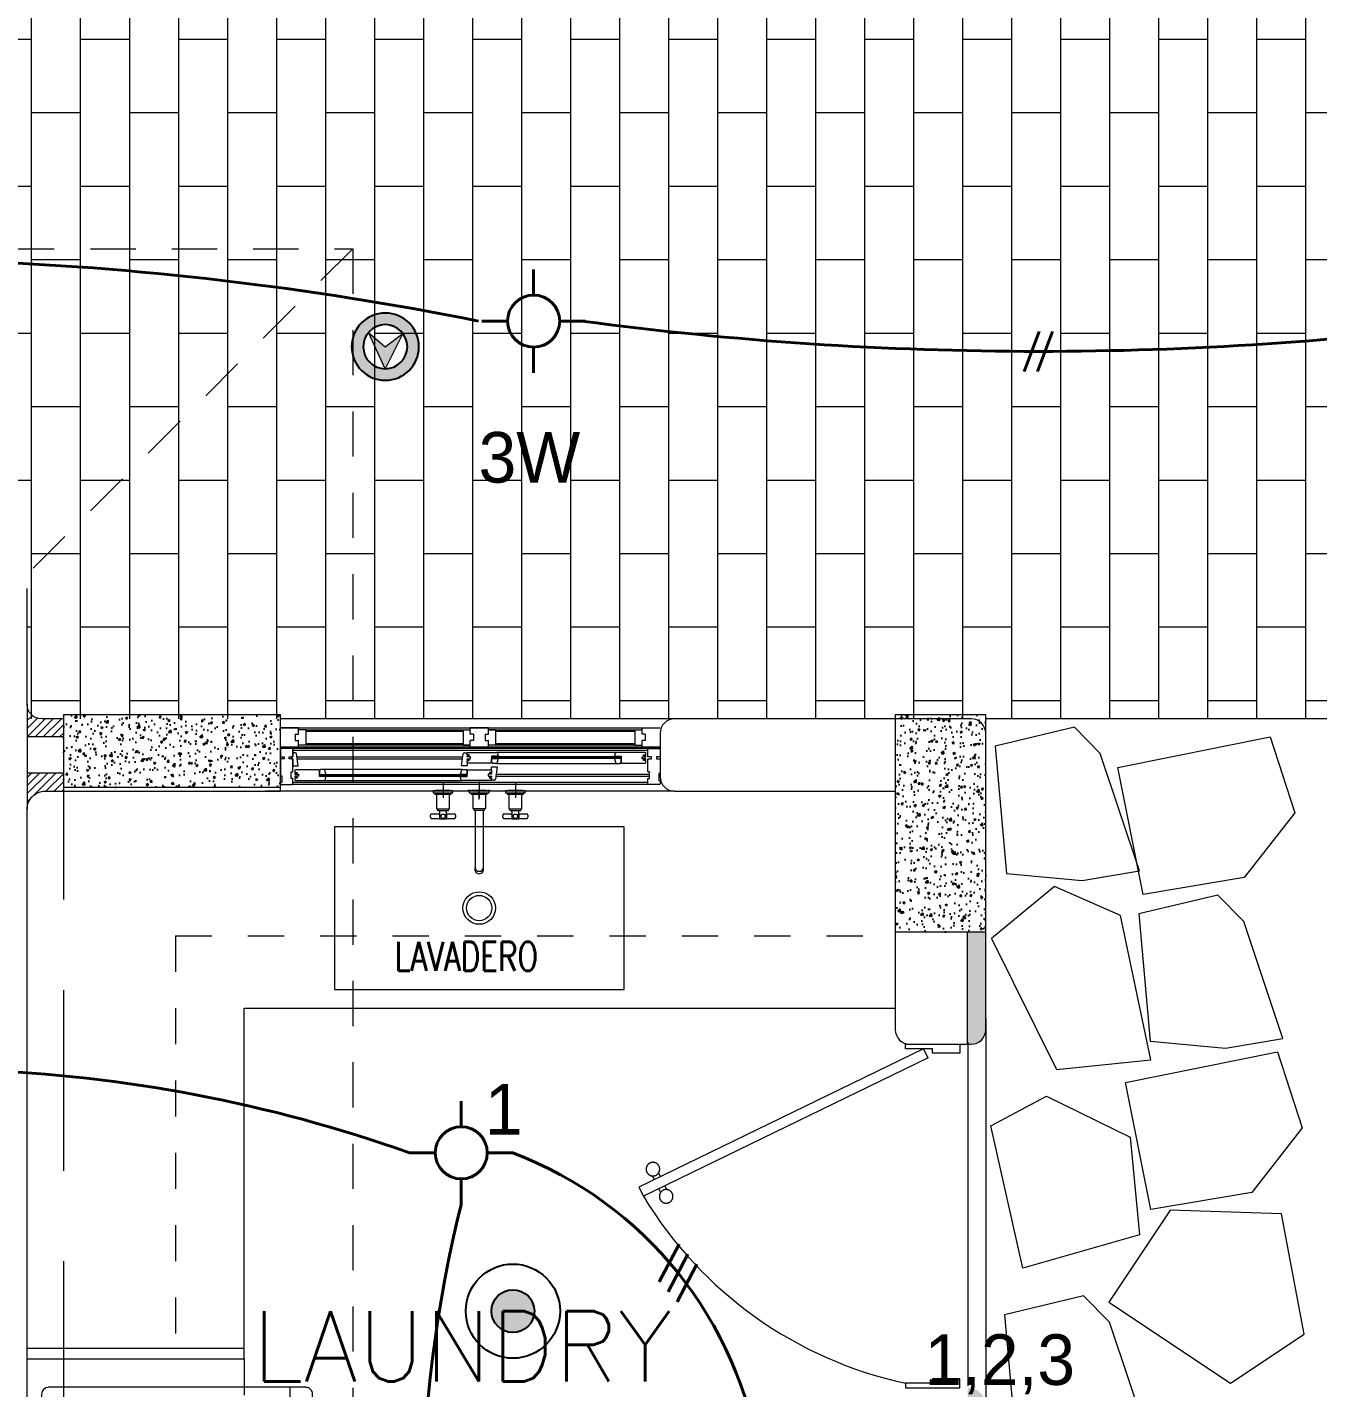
# Model space of a CAD drawing. Header units: metres. Extents: x 14 to 2416, y -346 to 476.
# Drawn here: x 35.952 to 39.52, y -86.476 to -82.714 of the extents above; entities that cross this region are included whole.
import ezdxf

# ---------------------------------------------------------------- set-up
doc = ezdxf.new("R2010")
doc.units = ezdxf.units.M
for name, pattern in [('0', [0]), ('CENTER2', [28.575, 19.05, -3.175, 3.175, -3.175]), ('DASHED', [0.75, 0.5, -0.25]), ('HIDDEN2', [0.1875, 0.125, -0.0625])]:
    doc.linetypes.add(name, pattern=pattern)
doc.layers.get('0').update_dxf_attribs({"linetype": '0', "lineweight": 20})
for name, color, linetype, lineweight in [('A-ANNO-TEXT', 20, 'Continuous', 13), ('A-DOOR', 35, 'Continuous', 5), ('A-WALL', 250, 'Continuous', 20), ('baños', 251, 'Continuous', 0), ('calle', 254, 'Continuous', 0), ('Columnas', 7, 'Continuous', 18), ('cristales', 131, 'Continuous', 0), ('E Salida Luces', 22, 'Continuous', 40), ('E Tuberia Emp Losa', 22, 'Continuous', 40), ('MAVA', 1, 'Continuous', 15), ('MOB FIJOS', 251, 'Continuous', 0), ('MOBILIARIOS', 252, 'Continuous', 0), ('piso', 253, 'Continuous', 0), ('PLF 01', 252, 'Continuous', 9), ('PROYECCION', 9, 'DASHED', 0), ('textos', 7, 'Continuous', 0)]:
    doc.layers.add(name, color=color, linetype=linetype, lineweight=lineweight)
for name, color, linetype in [('HATCH', 8, 'Continuous'), ('MAVA LUM', 1, 'Continuous'), ('MAVA Luminarias', 1, 'Continuous')]:
    doc.layers.add(name, color=color, linetype=linetype)
doc.layers.add('hatch piso', color=253, linetype='Continuous', lineweight=0, transparency=0.7)
doc.layers.add('RELLENO SECCION', color=8, linetype='Continuous', lineweight=0, transparency=0.4)
doc.layers.add('Techos 1', color=7, linetype='HIDDEN2', lineweight=9, true_color=0x42391a)
doc.styles.add('Arch-Dim', font='romans.shx', dxfattribs={"width": 0.75})
doc.styles.add('CENTURY GOTHIC', font='GOTHIC.TTF')
doc.styles.add('DIMTEXT', font='dim.shx', dxfattribs={"width": 0.75})
doc.styles.get("Standard").update_dxf_attribs({"font": 'arial.ttf', "height": 0.1875})

# ---------------------------------------------------------------- blocks, each defined once
blk = doc.blocks.new('dl ip')
at = {"layer": 'MAVA', "transparency": 33554687}
h = blk.add_hatch(color=40, dxfattribs=at)
h.dxf.hatch_style = 1
h.paths.add_polyline_path([(94.7574, -111.2088), (94.7109, -111.2482), (94.6624, -111.2113), (94.7109, -111.3092)])
at = {"layer": 'MAVA Luminarias', "linetype": 'Continuous'}
h = blk.add_hatch(color=40, dxfattribs=at)
h.paths.add_polyline_path([(94.618, -111.2482, 1), (94.8039, -111.2482, 1)])
h.paths.add_polyline_path([(94.7719, -111.2482, -1), (94.6499, -111.2482, -1)], flags=16)
at = {"layer": 'MAVA', "color": 40}
for p, q in [((94.7109, -111.2482), (94.6624, -111.2113)), ((94.6624, -111.2113), (94.7109, -111.3092)), ((94.7109, -111.3092), (94.7574, -111.2088)), ((94.7574, -111.2088), (94.7109, -111.2482))]:
    blk.add_line(p, q, dxfattribs=at)
at = {"layer": 'MAVA Luminarias', "color": 40, "linetype": 'Continuous'}
for radius in [0.093, 0.061]:
    blk.add_circle((94.7109, -111.2482), radius, dxfattribs=at)
blk = doc.blocks.new('SUPERFICIAL')
at = {"layer": 'MAVA LUM'}
h = blk.add_hatch(color=256, dxfattribs=at)
h.dxf.hatch_style = 1
edge = h.paths.add_edge_path()
edge.add_arc((0.0008, 0.0016), 0.059, 0, 360)
for radius in [0.1303, 0.0593]:
    blk.add_circle((0.0008, 0.0016, 0), radius, dxfattribs=at)
at = {"ltscale": 1e-05, "style": 'DIMTEXT', "flags": 1}
blk.add_attdef('MULTIPLICADOR', (0.0928, 0.4687), '', height=0.15, dxfattribs=at)
blk = doc.blocks.new('puerta 1.00')
at = {"layer": 'A-DOOR'}
for p, q in [((-0.15, -0.0125), (-0.9369, -0.3949)), ((-0.1376, -0.038), (-0.15, -0.0125)), ((-0.1376, -0.038), (-0.9245, -0.4204)), ((-0.8946, -0.3743), (-0.8996, -0.3641)), ((-0.8777, -0.3661), (-0.8826, -0.3559)), ((-0.9369, -0.3949), (-0.9245, -0.4204)), ((-0.8822, -0.3998), (-0.8772, -0.4101)), ((-0.8653, -0.3916), (-0.8603, -0.4018))]:
    blk.add_line(p, q, dxfattribs=at)
for points in [[(-0.05, 0), (-0.05, -0.025), (-0.125, -0.025), (-0.125, -0.0125), (-0.2, -0.0125), (-0.2, 0), (-0.05, 0)], [(-0.05, -0.95), (-0.05, -0.925), (-0.125, -0.925), (-0.125, -0.9375), (-0.2, -0.9375), (-0.2, -0.95), (-0.05, -0.95)]]:
    blk.add_lwpolyline(points, dxfattribs=at)
blk.add_arc((0.0366, 0.1602), 1.1229, 211.1336, 257.8343, dxfattribs=at)
for points in [[(-0.8982, -0.3642), (-0.9033, -0.3642), (-0.912, -0.3591), (-0.917, -0.3504), (-0.917, -0.3403), (-0.912, -0.3316), (-0.9033, -0.3265), (-0.8932, -0.3265), (-0.8844, -0.3316), (-0.8794, -0.3403), (-0.8794, -0.3504), (-0.8844, -0.3591), (-0.8932, -0.3642), (-0.8982, -0.3642)], [(-0.8617, -0.4394), (-0.8667, -0.4394), (-0.8754, -0.4344), (-0.8805, -0.4256), (-0.8805, -0.4156), (-0.8754, -0.4068), (-0.8667, -0.4018), (-0.8566, -0.4018), (-0.8479, -0.4068), (-0.8428, -0.4156), (-0.8428, -0.4257), (-0.8479, -0.4344), (-0.8566, -0.4394), (-0.8617, -0.4394)]]:
    blk.add_open_spline(points, degree=2, dxfattribs=at)
blk = doc.blocks.new('bn29-63')
at = {"linetype": 'CENTER2'}
for p, q in [((-0.1, 0.02), (-0.1, -0.02)), ((-0.025, 0), (-0.031, 0)), ((0.02, 0), (-0.02, 0)), ((0, 0.025), (0, 0.0035)), ((0, 0.02), (0, -0.02)), ((0.025, 0), (0.031, 0)), ((0.1, 0.02), (0.1, -0.02)), ((-0.08, 0), (-0.12, 0)), ((0, -0.025), (0, -0.0035)), ((0.12, 0), (0.08, 0))]:
    blk.add_line(p, q, dxfattribs=at)
at = {"linetype": 'Continuous'}
for p, q in [((-0.0275, 0), (-0.0275, -0.0055)), ((0.0275, -0.0055), (0.0275, 0)), ((-0.1275, 0), (-0.0725, 0)), ((-0.1275, 0), (-0.1275, -0.0055)), ((-0.127, -0.006), (-0.073, -0.006)), ((-0.1225, -0.0065), (-0.1225, -0.0095)), ((-0.122, -0.01), (-0.078, -0.01)), ((-0.118, -0.01), (-0.118, -0.0505)), ((-0.082, -0.0505), (-0.082, -0.01)), ((-0.0775, -0.0095), (-0.0775, -0.0065)), ((-0.0725, -0.0055), (-0.0725, 0)), ((-0.0225, -0.007), (-0.0225, -0.0095)), ((-0.018, -0.011), (-0.018, -0.0495)), ((0.018, -0.0495), (0.018, -0.011)), ((0.0225, -0.0095), (0.0225, -0.007)), ((0.0725, 0), (0.1275, 0)), ((0.0725, 0), (0.0725, -0.0055)), ((0.073, -0.006), (0.127, -0.006)), ((0.0775, -0.0065), (0.0775, -0.0095)), ((0.078, -0.01), (0.122, -0.01)), ((0.082, -0.01), (0.082, -0.0505)), ((0.118, -0.0505), (0.118, -0.01)), ((0.1225, -0.0095), (0.1225, -0.0065)), ((0.1275, -0.0055), (0.1275, 0)), ((-0.1353, -0.0707), (-0.1353, -0.0709)), ((-0.1353, -0.0709), (-0.1353, -0.0711)), ((-0.1098, -0.0649), (-0.132, -0.0649)), ((-0.1175, -0.051), (-0.0825, -0.051)), ((-0.1148, -0.051), (-0.1148, -0.0547)), ((-0.1144, -0.0552), (-0.0856, -0.0552)), ((-0.1098, -0.0554), (-0.0903, -0.0554)), ((-0.1098, -0.0554), (-0.1098, -0.0674)), ((-0.1098, -0.0743), (-0.1098, -0.0779)), ((-0.1089, -0.0552), (-0.1089, -0.0554)), ((-0.0911, -0.0554), (-0.0911, -0.0552)), ((-0.0903, -0.0675), (-0.0903, -0.0554)), ((-0.068, -0.0649), (-0.0903, -0.0649)), ((-0.0903, -0.0779), (-0.0903, -0.0744)), ((-0.0851, -0.0547), (-0.0851, -0.051)), ((-0.0647, -0.0709), (-0.0647, -0.0708)), ((-0.0647, -0.0711), (-0.0647, -0.0709)), ((-0.015, -0.051), (-0.015, -0.0535)), ((-0.0115, -0.055), (-0.0115, -0.1745)), ((0.0115, -0.1745), (0.0115, -0.055)), ((0.015, -0.0535), (0.015, -0.051)), ((0.0647, -0.0707), (0.0647, -0.0709)), ((0.0647, -0.0709), (0.0647, -0.0711)), ((0.0902, -0.0649), (0.068, -0.0649)), ((0.0825, -0.051), (0.1175, -0.051)), ((0.0851, -0.051), (0.0851, -0.0547)), ((0.0856, -0.0552), (0.1144, -0.0552)), ((0.0902, -0.0554), (0.1097, -0.0554)), ((0.0902, -0.0554), (0.0902, -0.0674)), ((0.0902, -0.0743), (0.0902, -0.0779)), ((0.0911, -0.0552), (0.0911, -0.0554)), ((0.1089, -0.0554), (0.1089, -0.0552)), ((0.1097, -0.0675), (0.1097, -0.0554)), ((0.132, -0.0649), (0.1097, -0.0649)), ((0.1097, -0.0779), (0.1097, -0.0744)), ((0.1148, -0.0547), (0.1148, -0.051)), ((0.1353, -0.0709), (0.1353, -0.0708)), ((0.1353, -0.0711), (0.1353, -0.0709)), ((-0.132, -0.0769), (-0.1098, -0.0769)), ((-0.1092, -0.0784), (-0.0908, -0.0784)), ((-0.0903, -0.0769), (-0.068, -0.0769)), ((0.068, -0.0769), (0.0902, -0.0769)), ((0.0908, -0.0784), (0.1092, -0.0784)), ((0.1097, -0.0769), (0.132, -0.0769)), ((-0.0115, -0.1745), (-0.0115, -0.2108)), ((0.0115, -0.2108), (0.0115, -0.1745)), ((-0.0116, -0.2129), (-0.0116, -0.2196)), ((-0.0115, -0.2108), (-0.0115, -0.2129)), ((0.0115, -0.2129), (0.0115, -0.2108)), ((0.0116, -0.2196), (0.0116, -0.2129))]:
    blk.add_line(p, q, dxfattribs=at)
for centre in [(-0.1, -0.0709), (0.1, -0.0709)]:
    blk.add_circle(centre, 0.006, dxfattribs=at)
for centre, radius, start, end in [((-0.127, -0.0055), 0.0005, 180, 270), ((-0.123, -0.0065), 0.0005, 0, 90), ((-0.122, -0.0095), 0.0005, 180, 270), ((-0.078, -0.0095), 0.0005, 270, 0), ((-0.077, -0.0065), 0.0005, 90, 180), ((-0.073, -0.0055), 0.0005, 270, 0), ((-0.027, -0.0055), 0.000484, 180.5909, 257.2082), ((-0.0118, 2.0449), 2.0509, 269.6737, 270.0229), ((-0.0235, -0.007), 0.000994, 359.9015, 76.9051), ((-0.019, -0.011), 0.000956, 357.6447, 77.7093), ((0.019, -0.011), 0.000999, 105.4862, 180.0003), ((0.022, -0.0095), 0.000468, 302.2695, 1.2177), ((0.0235, -0.007), 0.000969, 105.515, 182.3446), ((0.073, -0.0055), 0.0005, 180, 270), ((0.077, -0.0065), 0.0005, 0, 90), ((0.078, -0.0095), 0.0005, 180, 270), ((0.122, -0.0095), 0.0005, 270, 0), ((0.123, -0.0065), 0.0005, 90, 180), ((0.127, -0.0055), 0.0005, 270, 0), ((-0.1175, -0.0505), 0.0005, 180, 270), ((-0.1144, -0.0547), 0.0005, 180, 270), ((-0.0856, -0.0547), 0.0005, 270, 0), ((-0.0825, -0.0505), 0.0005, 270, 0), ((-0.0175, -0.0495), 0.000478, 178.2673, 257.1382), ((-0.016, -0.051), 0.000959, 357.75, 77.9919), ((-0.0125, -0.055), 0.000979, 359.4823, 72.3164), ((0.0125, -0.055), 0.000994, 107.8916, 180.1174), ((0.0145, -0.0535), 0.000492, 288.0948, 0.3106), ((0.016, -0.051), 0.000997, 103.3628, 180.0254), ((0.0175, -0.0495), 0.000475, 305.7664, 0.8101), ((0.0825, -0.0505), 0.0005, 180, 270), ((0.0856, -0.0547), 0.0005, 180, 270), ((0.1144, -0.0547), 0.0005, 270, 0), ((0.1175, -0.0505), 0.0005, 270, 0), ((-0.1092, -0.0779), 0.0005, 180, 270), ((-0.0908, -0.0779), 0.0005, 270, 0), ((0.0908, -0.0779), 0.0005, 180, 270), ((0.1092, -0.0779), 0.0005, 270, 0), ((0, -0.2181), 0.0121, 213.9793, 325.1602)]:
    blk.add_arc(centre, radius, start, end, dxfattribs=at)
for centre, major_axis, ratio, start_param, end_param in [((0, 0), (0.0275, 0), 0.000034, 2.667121, 6.283185), ((0, 0), (0.0259, 0), 0.000034, 2.815846, 6.283185), ((0, 0), (0.0275, 0), 0.000034, 0, 0.47639), ((0, 0), (0.0259, 0), 0.000034, 0, 0.327867), ((0, -0.006), (0.027, 0), 0.000034, 3.141456, 6.282925), ((0, -0.01), (0.022, 0), 0.000034, 3.142066, 6.283185), ((0, -0.05), (0.0175, 0), 0.000034, 2.696758, 6.283185), ((0, -0.054), (0.0145, 0), 0.000034, 3.141569, 6.283185), ((0, -0.05), (0.0175, 0), 0.000034, 0, 0.440577), ((0, -0.2129), (0.0116, 0), 0.906322, 3.141593, 6.283185), ((0, -0.2196), (0.0116, 0), 0.906322, 3.141593, 3.655143), ((0, -0.2129), (0.0115, 0), 0.906322, 3.141593, 6.283185), ((0, -0.2196), (0.0116, 0), 0.906322, 5.752494, 6.283185)]:
    blk.add_ellipse(centre, major_axis=major_axis, ratio=ratio, start_param=start_param, end_param=end_param, dxfattribs=at)
for points, knots in [([(-0.0225, -0.0095), (-0.0225, -0.0095), (-0.0225, -0.0096), (-0.0225, -0.0097), (-0.0224, -0.0098), (-0.0223, -0.0099), (-0.0222, -0.01), (-0.0222, -0.01), (-0.0221, -0.01)], [0, 0, 0, 0, 0.042757, 0.325645, 0.547786, 0.733379, 0.889807, 1, 1, 1, 1]), ([(0.0271, -0.006), (0.0272, -0.006), (0.0272, -0.0059), (0.0274, -0.0058), (0.0275, -0.0057), (0.0275, -0.0056), (0.0275, -0.0055), (0.0275, -0.0055)], [0, 0, 0, 0, 0.168578, 0.402971, 0.679997, 0.948361, 1, 1, 1, 1]), ([(-0.1321, -0.0649), (-0.1321, -0.0649), (-0.1324, -0.0649), (-0.1329, -0.0651), (-0.1335, -0.0655), (-0.134, -0.066), (-0.1344, -0.0668), (-0.1348, -0.0677), (-0.1351, -0.0687), (-0.1353, -0.0697), (-0.1353, -0.0704), (-0.1353, -0.0707)], [0, 0, 0, 0, 0.045604, 0.158159, 0.271631, 0.39062, 0.514613, 0.640295, 0.76551, 0.890129, 1, 1, 1, 1]), ([(-0.1353, -0.0711), (-0.1353, -0.0712), (-0.1353, -0.0717), (-0.1352, -0.0726), (-0.135, -0.0736), (-0.1346, -0.0746), (-0.1342, -0.0754), (-0.1337, -0.0761), (-0.1332, -0.0766), (-0.1326, -0.0769), (-0.1322, -0.0769), (-0.1321, -0.0769)], [0, 0, 0, 0, 0.048847, 0.173034, 0.297636, 0.422848, 0.549037, 0.676469, 0.804317, 0.914337, 1, 1, 1, 1]), ([(-0.1098, -0.0674), (-0.1098, -0.0678), (-0.1097, -0.0681), (-0.1097, -0.0693), (-0.1097, -0.0701), (-0.1097, -0.0722), (-0.1098, -0.0734), (-0.1098, -0.0743)], [0.4022822, 0.4022822, 0.4022822, 0.4022822, 0.4375, 0.4375, 0.5, 0.5, 0.5975436, 0.5975436, 0.5975436, 0.5975436]), ([(-0.0903, -0.0675), (-0.0903, -0.0678), (-0.0903, -0.0682), (-0.0903, -0.0693), (-0.0903, -0.0701), (-0.0903, -0.0709)], [0.90411341, 0.90411341, 0.90411341, 0.90411341, 0.9375, 0.9375, 1, 1, 1, 1]), ([(-0.0647, -0.0708), (-0.0647, -0.0706), (-0.0647, -0.0701), (-0.0648, -0.0692), (-0.065, -0.0682), (-0.0654, -0.0672), (-0.0658, -0.0664), (-0.0663, -0.0657), (-0.0668, -0.0652), (-0.0674, -0.0649), (-0.0678, -0.0649), (-0.0679, -0.0649)], [0, 0, 0, 0, 0.048847, 0.173034, 0.297636, 0.422848, 0.549037, 0.676469, 0.804317, 0.914337, 1, 1, 1, 1]), ([(-0.0679, -0.0769), (-0.0679, -0.0769), (-0.0676, -0.0769), (-0.0671, -0.0767), (-0.0665, -0.0763), (-0.066, -0.0758), (-0.0656, -0.075), (-0.0652, -0.0742), (-0.0649, -0.0731), (-0.0647, -0.0721), (-0.0647, -0.0714), (-0.0647, -0.0711)], [0, 0, 0, 0, 0.045604, 0.158159, 0.271631, 0.39062, 0.514613, 0.640295, 0.76551, 0.890129, 1, 1, 1, 1]), ([(-0.015, -0.0535), (-0.015, -0.0535), (-0.015, -0.0536), (-0.015, -0.0537), (-0.0149, -0.0538), (-0.0148, -0.0539), (-0.0147, -0.054), (-0.0146, -0.054), (-0.0146, -0.054), (-0.0146, -0.054)], [0, 0, 0, 0, 0.071045, 0.33477, 0.544053, 0.719742, 0.867475, 0.987287, 1, 1, 1, 1]), ([(0.0679, -0.0649), (0.0679, -0.0649), (0.0676, -0.0649), (0.0671, -0.0651), (0.0665, -0.0655), (0.066, -0.066), (0.0656, -0.0668), (0.0652, -0.0677), (0.0649, -0.0687), (0.0647, -0.0697), (0.0647, -0.0704), (0.0647, -0.0707)], [0, 0, 0, 0, 0.045604, 0.158159, 0.271631, 0.39062, 0.514613, 0.640295, 0.76551, 0.890129, 1, 1, 1, 1]), ([(0.0647, -0.0711), (0.0647, -0.0712), (0.0647, -0.0717), (0.0648, -0.0726), (0.065, -0.0736), (0.0654, -0.0746), (0.0658, -0.0754), (0.0663, -0.0761), (0.0668, -0.0766), (0.0674, -0.0769), (0.0678, -0.0769), (0.0679, -0.0769)], [0, 0, 0, 0, 0.048847, 0.173034, 0.297636, 0.422848, 0.549037, 0.676469, 0.804317, 0.914337, 1, 1, 1, 1]), ([(0.0902, -0.0674), (0.0902, -0.0678), (0.0903, -0.0681), (0.0903, -0.0693), (0.0903, -0.0701), (0.0903, -0.0722), (0.0902, -0.0734), (0.0902, -0.0743)], [0.4022822, 0.4022822, 0.4022822, 0.4022822, 0.4375, 0.4375, 0.5, 0.5, 0.5975436, 0.5975436, 0.5975436, 0.5975436]), ([(0.1097, -0.0675), (0.1097, -0.0678), (0.1097, -0.0682), (0.1097, -0.0693), (0.1097, -0.0701), (0.1097, -0.0709)], [0.90411341, 0.90411341, 0.90411341, 0.90411341, 0.9375, 0.9375, 1, 1, 1, 1]), ([(0.1353, -0.0708), (0.1353, -0.0706), (0.1353, -0.0701), (0.1352, -0.0692), (0.135, -0.0682), (0.1346, -0.0672), (0.1342, -0.0664), (0.1337, -0.0657), (0.1332, -0.0652), (0.1326, -0.0649), (0.1322, -0.0649), (0.1321, -0.0649)], [0, 0, 0, 0, 0.048847, 0.173034, 0.297636, 0.422848, 0.549037, 0.676469, 0.804317, 0.914337, 1, 1, 1, 1]), ([(0.1321, -0.0769), (0.1321, -0.0769), (0.1324, -0.0769), (0.1329, -0.0767), (0.1335, -0.0763), (0.134, -0.0758), (0.1344, -0.075), (0.1348, -0.0742), (0.1351, -0.0731), (0.1353, -0.0721), (0.1353, -0.0714), (0.1353, -0.0711)], [0, 0, 0, 0, 0.045604, 0.158159, 0.271631, 0.39062, 0.514613, 0.640295, 0.76551, 0.890129, 1, 1, 1, 1])]:
    blk.add_open_spline(points, degree=3, knots=knots, dxfattribs=at)
for points in [[(-0.0903, -0.0709), (-0.0903, -0.0722), (-0.0903, -0.0734), (-0.0903, -0.0744)], [(0.1097, -0.0709), (0.1097, -0.0722), (0.1097, -0.0734), (0.1097, -0.0744)]]:
    blk.add_open_spline(points, degree=3, dxfattribs=at)
blk = doc.blocks.new('Fenton Bead')
at = {"color": 7}
blk.add_lwpolyline([(2.1, 12.5, -0.341999), (0.2, 11), (0, 10.7), (0, 1), (1, 0), (18, 0), (18, 0.5), (14.7, 12.9, 0.339454), (13.2, 14), (4.1, 14, 0.341999)], format="xyb", close=True, dxfattribs=at)
blk = doc.blocks.new('PL BASE 1N NASAS 09')
at = {"layer": 'HATCH'}
h = blk.add_hatch(dxfattribs=at)
h.set_pattern_fill('AR-CONC', color=256, scale=0.00032)
h.paths.add_polyline_path([(-114.3311, -49.2388), (-114.3311, -49.4388), (-113.7311, -49.4388), (-113.7311, -49.2388)])
h = blk.add_hatch(dxfattribs=at)
h.set_pattern_fill('AR-CONC', color=256, scale=0.00032)
h.paths.add_polyline_path([(-112.0311, -49.8388), (-111.7811, -49.8388), (-111.7811, -49.2388), (-112.0311, -49.2388)])
at = {"layer": 'PLF 01'}
h = blk.add_hatch(dxfattribs=at)
h.set_pattern_fill('LINE', color=256, scale=0.005, angle=45)
h.paths.add_polyline_path([(-114.3311, -49.4497), (-114.3311, -49.3997), (-114.4311, -49.3997), (-114.4311, -49.4997, -0.414214), (-114.3811, -49.4497)])
h.paths.add_polyline_path([(-114.3911, -49.2497, -0.414214), (-114.4311, -49.2097), (-114.4311, -49.2997), (-114.3311, -49.2997), (-114.3311, -49.2497)])
at = {"layer": 'RELLENO SECCION', "true_color": 0xc7c8ca}
h = blk.add_hatch(color=9, dxfattribs=at)
h.dxf.hatch_style = 1
h.paths.add_polyline_path([(-111.8311, -50.1497), (-111.8211, -50.1497, 0.414214), (-111.7811, -50.1097), (-111.7811, -50.0797), (-111.7811, -49.8388), (-111.8311, -49.8388)])
h.paths.add_polyline_path([(-111.8311, -53.0388), (-111.7811, -53.0388), (-111.7811, -51.1497, 0.414214), (-111.8311, -51.0997)])
at = {"layer": 'A-DOOR', "color": 7}
for p, q in [((-112.6411, -49.2497), (-113.7311, -49.2497)), ((-113.6986, -49.3315), (-113.7311, -49.3315)), ((-113.7311, -49.3315), (-113.7311, -49.3545)), ((-112.6811, -49.3315), (-113.7311, -49.3315)), ((-113.7311, -49.3545), (-113.7211, -49.3545)), ((-113.7211, -49.3605), (-113.7311, -49.3605)), ((-113.7311, -49.3605), (-113.7311, -49.407)), ((-113.7211, -49.3545), (-113.7211, -49.3605)), ((-113.7071, -49.3605), (-113.7071, -49.3545)), ((-113.7071, -49.3545), (-113.6971, -49.3545)), ((-113.6971, -49.3605), (-113.7071, -49.3605)), ((-113.6971, -49.3545), (-113.7006, -49.3545)), ((-113.7006, -49.3545), (-113.7006, -49.3605)), ((-113.7006, -49.3605), (-113.6971, -49.3605)), ((-113.6971, -49.333), (-113.6986, -49.3315)), ((-113.6971, -49.3545), (-113.6971, -49.333)), ((-113.6971, -49.333), (-113.6971, -49.3545)), ((-113.6894, -49.344), (-113.6971, -49.344)), ((-113.6971, -49.396), (-113.6971, -49.3605)), ((-113.6971, -49.3605), (-113.6971, -49.38)), ((-113.6821, -49.38), (-113.6864, -49.3468)), ((-113.2301, -49.38), (-113.2258, -49.3468)), ((-113.2228, -49.344), (-113.2151, -49.344)), ((-113.2151, -49.344), (-113.2136, -49.3425)), ((-113.2151, -49.3495), (-113.2151, -49.344)), ((-113.2091, -49.3495), (-113.2151, -49.3495)), ((-113.2151, -49.3545), (-113.2151, -49.3522)), ((-113.2151, -49.3522), (-113.2091, -49.3522)), ((-113.2051, -49.3545), (-113.2151, -49.3545)), ((-113.2151, -49.3625), (-113.2151, -49.3605)), ((-113.2151, -49.3605), (-113.2051, -49.3605)), ((-113.2091, -49.3625), (-113.2151, -49.3625)), ((-113.2136, -49.3425), (-113.1329, -49.3425)), ((-113.2091, -49.3522), (-113.2091, -49.3495)), ((-113.2091, -49.3652), (-113.2091, -49.3625)), ((-113.2051, -49.3605), (-113.2051, -49.3545)), ((-113.1296, -49.3535), (-113.1471, -49.3535)), ((-113.1471, -49.3535), (-113.1471, -49.371)), ((-113.1471, -49.3565), (-113.1421, -49.3565)), ((-113.1471, -49.3565), (-113.1421, -49.3565)), ((-113.1421, -49.3545), (-113.1361, -49.3585)), ((-113.1421, -49.3585), (-113.1361, -49.3545)), ((-113.1329, -49.3425), (-113.1311, -49.344)), ((-112.8032, -49.3425), (-113.1329, -49.3425)), ((-113.1311, -49.344), (-113.1291, -49.352)), ((-113.1291, -49.353), (-113.1296, -49.3535)), ((-113.1291, -49.352), (-113.1291, -49.353)), ((-112.8051, -49.344), (-112.8071, -49.352)), ((-112.8071, -49.352), (-112.8071, -49.353)), ((-112.8071, -49.353), (-112.8066, -49.3535)), ((-112.8066, -49.3535), (-112.7891, -49.3535)), ((-112.8032, -49.3425), (-112.8051, -49.344)), ((-112.7226, -49.3425), (-112.8032, -49.3425)), ((-112.7941, -49.3545), (-112.8001, -49.3585)), ((-112.7941, -49.3585), (-112.8001, -49.3545)), ((-112.7891, -49.3565), (-112.7941, -49.3565)), ((-112.7891, -49.3565), (-112.7941, -49.3565)), ((-112.7891, -49.3535), (-112.7891, -49.371)), ((-112.7311, -49.3605), (-112.7311, -49.3545)), ((-112.7311, -49.3545), (-112.7211, -49.3545)), ((-112.7211, -49.3605), (-112.7311, -49.3605)), ((-112.7271, -49.3522), (-112.7271, -49.3495)), ((-112.7271, -49.3495), (-112.7211, -49.3495)), ((-112.7211, -49.3522), (-112.7271, -49.3522)), ((-112.7271, -49.3652), (-112.7271, -49.3625)), ((-112.7271, -49.3625), (-112.7211, -49.3625)), ((-112.7211, -49.344), (-112.7226, -49.3425)), ((-112.7211, -49.3495), (-112.7211, -49.344)), ((-112.7211, -49.3545), (-112.7211, -49.3522)), ((-112.7211, -49.3625), (-112.7211, -49.3605)), ((-112.7151, -49.333), (-112.7136, -49.3315)), ((-112.7151, -49.3545), (-112.7151, -49.333)), ((-112.7051, -49.3545), (-112.7151, -49.3545)), ((-112.7151, -49.396), (-112.7151, -49.3605)), ((-112.7151, -49.3605), (-112.7051, -49.3605)), ((-112.7136, -49.3315), (-112.6811, -49.3315)), ((-112.7051, -49.3605), (-112.7051, -49.3545)), ((-112.6811, -49.3545), (-112.6911, -49.3545)), ((-112.6911, -49.3545), (-112.6911, -49.3605)), ((-112.6911, -49.3605), (-112.6811, -49.3605)), ((-112.6811, -49.3315), (-112.6811, -49.3545)), ((-112.6811, -49.3605), (-112.6811, -49.401)), ((-113.7011, -49.415), (-113.7011, -49.396)), ((-113.7011, -49.396), (-113.6971, -49.396)), ((-113.6971, -49.38), (-113.6821, -49.38)), ((-113.6896, -49.3905), (-113.6911, -49.392)), ((-113.6911, -49.392), (-113.6911, -49.3978)), ((-113.6911, -49.3978), (-113.6851, -49.3978)), ((-113.6851, -49.4005), (-113.6911, -49.4005)), ((-113.6911, -49.4005), (-113.6911, -49.4025)), ((-113.6246, -49.3905), (-113.6896, -49.3905)), ((-113.6851, -49.3978), (-113.6851, -49.4005)), ((-113.6231, -49.392), (-113.6246, -49.3905)), ((-113.6231, -49.4095), (-113.6231, -49.392)), ((-113.2283, -49.3895), (-113.6098, -49.3895)), ((-113.2151, -49.38), (-113.2301, -49.38)), ((-113.2151, -49.371), (-113.2151, -49.3652)), ((-113.2151, -49.3652), (-113.2091, -49.3652)), ((-113.2136, -49.3725), (-113.2151, -49.371)), ((-113.2151, -49.371), (-113.2151, -49.38)), ((-113.2151, -49.392), (-113.2136, -49.3905)), ((-113.2151, -49.4095), (-113.2151, -49.392)), ((-113.1486, -49.3725), (-113.2136, -49.3725)), ((-113.2136, -49.3905), (-113.1486, -49.3905)), ((-113.1471, -49.3978), (-113.1531, -49.3978)), ((-113.1531, -49.3978), (-113.1531, -49.4005)), ((-113.1531, -49.4005), (-113.1471, -49.4005)), ((-113.1471, -49.371), (-113.1486, -49.3725)), ((-113.1486, -49.3905), (-113.1471, -49.392)), ((-113.1471, -49.392), (-113.1471, -49.383)), ((-113.1471, -49.383), (-113.1321, -49.383)), ((-113.1471, -49.392), (-113.1471, -49.3978)), ((-113.1471, -49.4005), (-113.1471, -49.4025)), ((-113.1321, -49.383), (-113.1364, -49.4162)), ((-113.1338, -49.3735), (-112.8023, -49.3735)), ((-112.7891, -49.371), (-112.7876, -49.3725)), ((-112.7876, -49.3725), (-112.7226, -49.3725)), ((-112.7211, -49.3652), (-112.7271, -49.3652)), ((-112.7226, -49.3725), (-112.7211, -49.371)), ((-112.7211, -49.371), (-112.7211, -49.3652)), ((-112.7111, -49.396), (-112.7151, -49.396)), ((-112.7111, -49.415), (-112.7111, -49.396)), ((-112.6811, -49.401), (-112.6851, -49.401)), ((-112.6851, -49.401), (-112.6851, -49.42)), ((-113.7311, -49.407), (-113.7271, -49.407)), ((-113.7271, -49.426), (-113.7311, -49.426)), ((-113.7311, -49.426), (-113.7311, -49.43)), ((-113.7311, -49.43), (-113.7296, -49.4315)), ((-113.7296, -49.4315), (-113.6986, -49.4315)), ((-113.7271, -49.407), (-113.7271, -49.426)), ((-113.6971, -49.415), (-113.7011, -49.415)), ((-113.6986, -49.4315), (-113.6971, -49.43)), ((-112.7136, -49.4315), (-113.6986, -49.4315)), ((-113.6971, -49.43), (-113.6971, -49.415)), ((-113.6911, -49.4025), (-113.6811, -49.4025)), ((-113.6811, -49.4085), (-113.6911, -49.4085)), ((-113.6911, -49.4085), (-113.6911, -49.4108)), ((-113.6911, -49.4108), (-113.6851, -49.4108)), ((-113.6851, -49.4135), (-113.6911, -49.4135)), ((-113.6911, -49.4135), (-113.6911, -49.419)), ((-113.6911, -49.419), (-113.6896, -49.4205)), ((-113.6896, -49.4205), (-113.6089, -49.4205)), ((-113.6851, -49.4108), (-113.6851, -49.4135)), ((-113.6811, -49.4025), (-113.6811, -49.4085)), ((-113.6231, -49.4065), (-113.6181, -49.4065)), ((-113.6231, -49.4065), (-113.6181, -49.4065)), ((-113.6056, -49.4095), (-113.6231, -49.4095)), ((-113.6181, -49.4085), (-113.6121, -49.4045)), ((-113.6181, -49.4045), (-113.6121, -49.4085)), ((-113.6089, -49.4205), (-113.6071, -49.4191)), ((-113.6089, -49.4205), (-113.2292, -49.4205)), ((-113.6071, -49.4191), (-113.6051, -49.411)), ((-113.6051, -49.41), (-113.6056, -49.4095)), ((-113.6051, -49.411), (-113.6051, -49.41)), ((-113.2331, -49.41), (-113.2326, -49.4095)), ((-113.2331, -49.411), (-113.2331, -49.41)), ((-113.2311, -49.4191), (-113.2331, -49.411)), ((-113.2326, -49.4095), (-113.2151, -49.4095)), ((-113.2292, -49.4205), (-113.2311, -49.4191)), ((-113.1486, -49.4205), (-113.2292, -49.4205)), ((-113.2201, -49.4085), (-113.2261, -49.4045)), ((-113.2201, -49.4045), (-113.2261, -49.4085)), ((-113.2151, -49.4065), (-113.2201, -49.4065)), ((-113.2151, -49.4065), (-113.2201, -49.4065)), ((-113.1471, -49.4025), (-113.1571, -49.4025)), ((-113.1571, -49.4025), (-113.1571, -49.4085)), ((-113.1571, -49.4085), (-113.1471, -49.4085)), ((-113.1471, -49.4108), (-113.1531, -49.4108)), ((-113.1531, -49.4108), (-113.1531, -49.4135)), ((-113.1531, -49.4135), (-113.1471, -49.4135)), ((-113.1471, -49.419), (-113.1486, -49.4205)), ((-113.1471, -49.4085), (-113.1471, -49.4108)), ((-113.1471, -49.4135), (-113.1471, -49.419)), ((-113.1394, -49.419), (-113.1471, -49.419)), ((-112.7151, -49.43), (-112.7151, -49.415)), ((-112.7151, -49.415), (-112.7111, -49.415)), ((-112.7136, -49.4315), (-112.7151, -49.43)), ((-112.6826, -49.4315), (-112.7136, -49.4315)), ((-112.6851, -49.42), (-112.6811, -49.42)), ((-112.6811, -49.43), (-112.6826, -49.4315)), ((-112.6811, -49.42), (-112.6811, -49.43)), ((-112.6411, -49.4497), (-113.7711, -49.4497))]:
    blk.add_line(p, q, dxfattribs=at)
at = {"layer": 'A-DOOR', "extrusion": (0, 0, -1)}
for p, q in [((-113.7311, -49.2748), (-112.6811, -49.2748)), ((-113.6898, -49.2926), (-113.6811, -49.2926)), ((-113.6898, -49.2926), (-113.6898, -49.31)), ((-113.6898, -49.31), (-113.6811, -49.31)), ((-113.1974, -49.2926), (-113.2061, -49.2926)), ((-113.1974, -49.31), (-113.2061, -49.31)), ((-113.1974, -49.2926), (-113.1974, -49.31)), ((-113.1648, -49.2926), (-113.1561, -49.2926)), ((-113.1648, -49.2926), (-113.1648, -49.31)), ((-113.1648, -49.31), (-113.1561, -49.31)), ((-112.7224, -49.2926), (-112.7311, -49.2926)), ((-112.7224, -49.31), (-112.7311, -49.31)), ((-112.7224, -49.2926), (-112.7224, -49.31)), ((-112.6811, -49.3278), (-113.7311, -49.3278))]:
    blk.add_line(p, q, dxfattribs=at)
at = {"layer": 'A-DOOR'}
for p, q in [((-113.6611, -49.2798), (-113.6811, -49.2798)), ((-113.6611, -49.2798), (-113.6611, -49.3228)), ((-113.6611, -49.2837), (-113.2261, -49.2837)), ((-113.6611, -49.2837), (-113.6611, -49.3189)), ((-113.2261, -49.2798), (-113.2261, -49.3228)), ((-113.2261, -49.2798), (-113.2061, -49.2798)), ((-113.2261, -49.2837), (-113.2261, -49.3189)), ((-113.1361, -49.2798), (-113.1561, -49.2798)), ((-113.1361, -49.2798), (-113.1361, -49.3228)), ((-113.1361, -49.2837), (-112.7511, -49.2837)), ((-113.1361, -49.2837), (-113.1361, -49.3189)), ((-112.7511, -49.2798), (-112.7511, -49.3228)), ((-112.7511, -49.2798), (-112.7311, -49.2798)), ((-112.7511, -49.2837), (-112.7511, -49.3189)), ((-113.6611, -49.3228), (-113.6811, -49.3228)), ((-113.2261, -49.3189), (-113.6611, -49.3189)), ((-113.2261, -49.3228), (-113.2061, -49.3228)), ((-113.1361, -49.3228), (-113.1561, -49.3228)), ((-112.7511, -49.3189), (-113.1361, -49.3189)), ((-112.7511, -49.3228), (-112.7311, -49.3228))]:
    blk.add_line(p, q, dxfattribs=at)
at = {"layer": 'A-DOOR', "color": 9, "true_color": 0xc7c8ca}
for p, q in [((-113.6611, -49.2798), (-113.2061, -49.2798)), ((-113.1561, -49.2798), (-112.7511, -49.2798)), ((-113.2061, -49.3228), (-113.6611, -49.3228)), ((-112.7511, -49.3228), (-113.1561, -49.3228))]:
    blk.add_line(p, q, dxfattribs=at)
at = {"layer": 'A-DOOR', "color": 8}
for p, q in [((-112.7151, -49.3375), (-113.6971, -49.3375)), ((-113.6854, -49.3545), (-113.2268, -49.3545)), ((-113.6846, -49.3605), (-113.2276, -49.3605)), ((-112.7151, -49.4255), (-113.6971, -49.4255)), ((-113.1354, -49.4085), (-112.7111, -49.4085)), ((-113.1346, -49.4025), (-112.7111, -49.4025))]:
    blk.add_line(p, q, dxfattribs=at)
at = {"layer": 'A-DOOR', "extrusion": (0, 0, -1)}
for points in [[(113.6811, -49.2926), (113.6811, -49.2748), (113.7311, -49.2748)], [(113.1561, -49.2926), (113.1561, -49.2748), (113.2061, -49.2748)], [(113.2061, -49.2926), (113.2061, -49.2748), (113.1561, -49.2748)], [(112.7311, -49.2926), (112.7311, -49.2748), (112.6811, -49.2748)], [(113.7311, -49.3278), (113.6811, -49.3278), (113.6811, -49.31)], [(113.2061, -49.3278), (113.1561, -49.3278), (113.1561, -49.31)], [(113.1561, -49.3278), (113.2061, -49.3278), (113.2061, -49.31)], [(112.6811, -49.3278), (112.7311, -49.3278), (112.7311, -49.31)]]:
    blk.add_lwpolyline(points, dxfattribs=at)
at = {"layer": 'A-DOOR', "color": 7}
for points in [[(-113.1471, -49.3565), (-113.1421, -49.3565), (-113.1421, -49.3565), (-113.1471, -49.3565)], [(-112.7941, -49.3585), (-113.1421, -49.3585), (-113.1421, -49.3545), (-112.7941, -49.3545)], [(-112.7941, -49.3545), (-113.1421, -49.3545), (-113.1421, -49.3585), (-112.7941, -49.3585)], [(-113.1421, -49.3545), (-113.1361, -49.3545), (-113.1361, -49.3585), (-113.1421, -49.3585)], [(-113.1296, -49.3535), (-113.1416, -49.3535), (-113.1416, -49.3545), (-113.1296, -49.3545)], [(-113.1296, -49.3585), (-113.1416, -49.3585), (-113.1416, -49.3595), (-113.1296, -49.3595)], [(-113.1361, -49.3545), (-113.1311, -49.3545), (-113.1311, -49.3585), (-113.1361, -49.3585)], [(-112.8066, -49.3535), (-112.7946, -49.3535), (-112.7946, -49.3545), (-112.8066, -49.3545)], [(-112.8066, -49.3585), (-112.7946, -49.3585), (-112.7946, -49.3595), (-112.8066, -49.3595)], [(-112.8001, -49.3545), (-112.8051, -49.3545), (-112.8051, -49.3585), (-112.8001, -49.3585)], [(-112.7941, -49.3545), (-112.8001, -49.3545), (-112.8001, -49.3585), (-112.7941, -49.3585)], [(-112.7891, -49.3565), (-112.7941, -49.3565), (-112.7941, -49.3565), (-112.7891, -49.3565)], [(-113.6231, -49.4065), (-113.6181, -49.4065), (-113.6181, -49.4065), (-113.6231, -49.4065)], [(-113.6181, -49.4085), (-113.6121, -49.4085), (-113.6121, -49.4045), (-113.6181, -49.4045)], [(-113.6181, -49.4045), (-113.2201, -49.4045), (-113.2201, -49.4085), (-113.6181, -49.4085)], [(-113.6181, -49.4085), (-113.2201, -49.4085), (-113.2201, -49.4045), (-113.6181, -49.4045)], [(-113.6056, -49.4045), (-113.6176, -49.4045), (-113.6176, -49.4035), (-113.6056, -49.4035)], [(-113.6056, -49.4095), (-113.6176, -49.4095), (-113.6176, -49.4085), (-113.6056, -49.4085)], [(-113.6121, -49.4085), (-113.6071, -49.4085), (-113.6071, -49.4045), (-113.6121, -49.4045)], [(-113.2326, -49.4045), (-113.2206, -49.4045), (-113.2206, -49.4035), (-113.2326, -49.4035)], [(-113.2326, -49.4095), (-113.2206, -49.4095), (-113.2206, -49.4085), (-113.2326, -49.4085)], [(-113.2261, -49.4085), (-113.2311, -49.4085), (-113.2311, -49.4045), (-113.2261, -49.4045)], [(-113.2201, -49.4085), (-113.2261, -49.4085), (-113.2261, -49.4045), (-113.2201, -49.4045)], [(-113.2151, -49.4065), (-113.2201, -49.4065), (-113.2201, -49.4065), (-113.2151, -49.4065)]]:
    blk.add_lwpolyline(points, close=True, dxfattribs=at)
for centre, start, end in [((-113.6894, -49.347), 4.2891, 90.0015), ((-113.2228, -49.347), 89.9985, 175.7109), ((-113.1394, -49.416), 269.9985, 355.7109)]:
    blk.add_arc(centre, 0.003, start, end, dxfattribs=at)
at = {"layer": 'A-WALL'}
for p, q in [((-114.4311, -49.2097), (-114.4311, -49.4997)), ((-114.3311, -49.4388), (-114.3311, -49.4497)), ((-111.8311, -50.1497), (-111.8311, -49.8388))]:
    blk.add_line(p, q, dxfattribs=at)
for points in [[(-114.4311, -49.2097), (-114.4311, -48.8897)], [(-114.3311, -49.2997), (-114.4311, -49.2997)], [(-114.3311, -49.3997), (-114.4311, -49.3997)], [(-114.3311, -49.4497), (-113.731, -49.4497), (-113.7311, -49.4388)], [(-114.4311, -53.7197), (-114.4311, -49.4997)]]:
    blk.add_lwpolyline(points, dxfattribs=at)
for points in [[(-114.3311, -49.2497), (-114.3911, -49.2497, -0.414214), (-114.4311, -49.2097)], [(-111.7811, -50.1097), (-111.7811, -49.2897, 0.414214), (-111.8211, -49.2497), (-112.6411, -49.2497, 0.414214), (-112.6811, -49.2897), (-112.6811, -49.4097, 0.414214), (-112.6411, -49.4497), (-112.0311, -49.4497)], [(-114.4311, -49.4997, -0.414214), (-114.3811, -49.4497), (-114.3311, -49.4497)], [(-112.0311, -49.8388), (-112.0311, -50.1097, 0.414214), (-111.9911, -50.1497), (-111.8211, -50.1497, 0.414214), (-111.7811, -50.1097)]]:
    blk.add_lwpolyline(points, format="xyb", dxfattribs=at)
at = {"layer": 'baños'}
for major_axis in [(-0.0318, -0.0318), (-0.0247, -0.0247)]:
    blk.add_ellipse((-113.1815, -49.7731), major_axis=major_axis, ratio=1, start_param=2.356194489560823, end_param=8.639379796740409, dxfattribs=at)
at = {"layer": 'Columnas'}
for points in [[(-114.3311, -49.2388), (-114.3311, -49.4388), (-113.7311, -49.4388), (-113.7311, -49.2388)], [(-112.0311, -49.8388), (-111.7811, -49.8388), (-111.7811, -49.2388), (-112.0311, -49.2388)]]:
    blk.add_lwpolyline(points, close=True, dxfattribs=at)
at = {"layer": 'cristales', "const_width": 0.004}
for points in [[(-112.8051, -49.3565), (-113.1311, -49.3565)], [(-113.6071, -49.4065), (-113.2311, -49.4065)]]:
    blk.add_lwpolyline(points, dxfattribs=at)
at = {"layer": 'MOB FIJOS'}
for p, q in [((-114.4311, -50.9897), (-113.8312, -50.9897)), ((-114.4311, -51.0197), (-113.8312, -51.0197))]:
    blk.add_line(p, q, dxfattribs=at)
at = {"layer": 'MOB FIJOS', "ltscale": 0.01}
blk.add_lwpolyline([(-112.7811, -49.5481), (-113.5811, -49.5481), (-113.5811, -49.9981), (-112.7811, -49.9981)], close=True, dxfattribs=at)
at = {"layer": 'MOBILIARIOS'}
blk.add_lwpolyline([(-113.8312, -51.0197), (-113.8312, -50.0497), (-112.0311, -50.0497)], dxfattribs=at)
at = {"layer": 'piso', "color": 252, "linetype": 'DASHED', "true_color": 0x939598}
blk.add_line((-114.3311, -49.2497), (-114.3311, -55.2497), dxfattribs=at)
at = {"layer": 'piso'}
for p, q in [((-106.3611, -49.2497), (-111.7811, -49.2497)), ((-111.7811, -50.0797), (-111.7811, -51.1497))]:
    blk.add_line(p, q, dxfattribs=at)
at = {"layer": 'PROYECCION', "color": 252, "linetype": 'DASHED', "ltscale": 0.1}
for p, q in [((-114.0211, -49.8497), (-114.0211, -50.9897)), ((-114.0211, -49.8497), (-112.0311, -49.8497)), ((-113.8312, -51.0197), (-113.8307, -52.6497))]:
    blk.add_line(p, q, dxfattribs=at)
at = {"layer": 'Techos 1'}
for p, q in [((-113.5311, -47.9497), (-117.6311, -52.0497)), ((-114.9311, -47.9497), (-113.5311, -47.9497)), ((-113.5311, -47.9497), (-113.5311, -56.1497))]:
    blk.add_line(p, q, dxfattribs=at)
at = {"layer": 'A-DOOR', "color": 7, "yscale": 0.001000000023175567, "zscale": 0.001000000023175567, "rotation": 180}
for p, xscale in [((-113.1471, -49.3595), -0.001000000023175567), ((-112.7891, -49.3595), 0.001000000023175567)]:
    blk.add_blockref('Fenton Bead', p, dxfattribs=dict(at, xscale=xscale))
at = {"layer": 'A-DOOR', "color": 7, "yscale": 0.001000000023175567, "zscale": 0.001000000023175567}
for p, xscale in [((-113.6231, -49.4035), 0.001000000023175567), ((-113.2151, -49.4035), -0.001000000023175567)]:
    blk.add_blockref('Fenton Bead', p, dxfattribs=dict(at, xscale=xscale))
at = {"layer": 'A-DOOR'}
blk.add_blockref('puerta 1.00', (-111.8029, -50.1497), dxfattribs=at)
at = {"layer": 'baños'}
blk.add_blockref('bn29-63', (-113.1815, -49.4481), dxfattribs=at)
at = {"layer": 'baños', "linetype": 'Continuous'}
for tag, p in [('MODELNUMBER', (-121.6562, -54.8273)), ('TRADENAME', (-121.6562, -54.8273)), ('PRODUCT', (-121.6562, -54.8274)), ('MATERIAL', (-121.6562, -54.8274))]:
    blk.add_attdef(tag, p, '', height=0.0000254, rotation=359.9999, dxfattribs=at)
at = {"layer": 'textos', "insert": (-113.4148, -49.8668), "char_height": 0.08, "width": 26.65337, "attachment_point": 1, "style": 'Arch-Dim'}
blk.add_mtext('\\pt0.47299,2.32;LAVADERO', dxfattribs=at)
at = {"layer": 'textos', "insert": (-113.9432, -51.0827), "char_height": 0.195, "width": 3.404877, "attachment_point": 7}
blk.add_mtext('{\\Fromans|c0; LAUNDRY}', dxfattribs=at)
blk = doc.blocks.new('cl02b-planta')
blk.add_lwpolyline([(1.0729, 0.6704), (0.3871, 0.6704)])
blk.add_lwpolyline([(0.7026, 0.6181), (0.7608, 0.6181), (0.757, 0.6473), (0.7064, 0.6473)], close=True)
for centre, start, end in [((0.4058, 1.3378), 90, 180), ((1.0541, 1.3378), 0, 90), ((0.4058, 0.626), 180, 270), ((1.0541, 0.626), 270, 360)]:
    blk.add_arc(centre, 0.0187, start, end)
for points in [[(1.0541, 1.3565), (0.838, 1.3565), (0.6219, 1.3565), (0.4058, 1.3565)], [(0.3871, 1.3378), (0.3871, 1.1005), (0.3871, 0.8633), (0.3871, 0.626)], [(1.0729, 0.626), (1.0729, 0.8633), (1.0729, 1.1005), (1.0729, 1.3378)], [(0.4058, 0.6072), (0.4221, 0.6072), (0.4385, 0.6072), (0.4549, 0.6072)]]:
    blk.add_open_spline(points, degree=3)
for points, knots in [([(0.4549, 0.6072), (0.6383, 0.6072), (0.8216, 0.6072), (1.005, 0.6072), (1.0214, 0.6072), (1.0378, 0.6072), (1.0541, 0.6072)], [-3.008028, -3.008028, -3.008028, -3.008028, -1.202999, -1.202999, -1.202999, -1.041988, -1.041988, -1.041988, -1.041988]), ([(0.4549, 0.6072), (0.4673, 0.5945), (0.4923, 0.5878), (0.5896, 0.5738), (0.6583, 0.5691), (0.73, 0.5691)], [-2.130599, -2.130599, -2.130599, -2.130599, -1.882644, -1.882644, -1.083277, -1.083277, -1.083277, -1.083277]), ([(0.73, 0.5691), (0.8016, 0.5691), (0.8703, 0.5738), (0.9676, 0.5878), (0.9926, 0.5945), (1.005, 0.6072)], [-1.083277, -1.083277, -1.083277, -1.083277, -0.28391, -0.28391, -0.035954, -0.035954, -0.035954, -0.035954])]:
    blk.add_open_spline(points, degree=3, knots=knots)
blk = doc.blocks.new('PL MUEBLES 1N NASAS 09')
at = {"layer": 'hatch piso'}
h = blk.add_hatch(dxfattribs=at)
h.set_pattern_fill('AR-BRSTD', color=256, scale=0.002, angle=-90)
h.set_pattern_definition([(270, (-8.74588, 232.01007), (0.1354836, -2e-17), []), (0, (-8.74588, 232.01007), (0.1354836, 0.2032), [0.1354836, -0.1354836])])
edge = h.paths.add_edge_path()
edge.add_line((62.3305, 47.1481), (63.2305, 47.1481))
edge.add_line((63.2305, 47.1481), (63.2305, 48.4481))
edge.add_line((63.2305, 48.4481), (56.5331, 48.4481))
edge.add_line((56.5331, 48.4481), (56.5331, 48.2731))
edge.add_line((56.5331, 48.2731), (56.3831, 48.2731))
edge.add_line((56.3831, 48.2731), (56.3831, 48.4536))
edge.add_line((56.3831, 48.4536), (54.5879, 48.4536))
edge.add_line((54.5879, 48.4536), (54.5879, 46.9481))
edge.add_line((54.5879, 46.9481), (55.8257, 46.9481))
edge.add_arc((55.8755, 46.9973), 0.07, 180, 224.6727, ccw=False)
edge.add_line((55.8055, 46.9973), (55.8055, 47.1073))
edge.add_arc((55.8755, 47.1073), 0.07, 90, 180, ccw=False)
edge.add_line((55.8755, 47.1773), (55.9855, 47.1773))
edge.add_arc((55.9855, 47.1073), 0.07, 0, 90, ccw=False)
edge.add_line((56.0555, 47.1073), (56.0555, 46.9973))
edge.add_arc((55.9855, 46.9973), 0.07, -44.6727, 0, ccw=False)
edge.add_line((56.0353, 46.9481), (59.0257, 46.9481))
edge.add_arc((59.0755, 46.9973), 0.07, 180, 224.6728, ccw=False)
edge.add_line((59.0055, 46.9973), (59.0055, 47.1073))
edge.add_arc((59.0755, 47.1073), 0.07, 90, 180, ccw=False)
edge.add_line((59.0755, 47.1773), (59.1855, 47.1773))
edge.add_arc((59.1855, 47.1073), 0.07, 0, 90, ccw=False)
edge.add_line((59.2555, 47.1073), (59.2555, 46.9973))
edge.add_arc((59.1855, 46.9973), 0.07, -90, 0, ccw=False)
edge.add_line((59.1855, 46.9273), (59.0755, 46.9273))
edge.add_arc((59.0755, 46.9973), 0.07, 229.9948, 270, ccw=False)
edge.add_line((59.0305, 46.9437), (59.0305, 44.972))
edge.add_arc((59.0755, 44.9184), 0.07, 90, 130.0052, ccw=False)
edge.add_line((59.0755, 44.9884), (59.1855, 44.9884))
edge.add_arc((59.1855, 44.9184), 0.07, 0, 90, ccw=False)
edge.add_line((59.2555, 44.9184), (59.2555, 44.8084))
edge.add_arc((59.1855, 44.8084), 0.07, -90, 0, ccw=False)
edge.add_line((59.1855, 44.7384), (59.0755, 44.7384))
edge.add_arc((59.0755, 44.8084), 0.07, 229.9948, 270, ccw=False)
edge.add_line((59.0305, 44.7548), (59.0305, 41.172))
edge.add_arc((59.0755, 41.1184), 0.07, 90, 130.0052, ccw=False)
edge.add_line((59.0755, 41.1884), (59.1855, 41.1884))
edge.add_arc((59.1855, 41.1184), 0.07, 0, 90, ccw=False)
edge.add_line((59.2555, 41.1184), (59.2555, 41.0084))
edge.add_arc((59.1855, 41.0084), 0.07, -90, 0, ccw=False)
edge.add_line((59.1855, 40.9384), (59.0755, 40.9384))
edge.add_arc((59.0755, 41.0084), 0.07, 180, 270, ccw=False)
edge.add_line((59.0055, 41.0084), (59.0055, 41.1184))
edge.add_arc((59.0755, 41.1184), 0.07, 149.8481, 180, ccw=False)
edge.add_line((59.0149, 41.1535), (56.0391, 41.1535))
edge.add_arc((55.9855, 41.1085), 0.07, 0, 40.0052, ccw=False)
edge.add_line((56.0555, 41.1085), (56.0555, 40.9985))
edge.add_arc((55.9855, 40.9985), 0.07, -90, 0, ccw=False)
edge.add_line((55.9855, 40.9285), (55.8755, 40.9285))
edge.add_arc((55.8755, 40.9985), 0.07, 180, 270, ccw=False)
edge.add_line((55.8055, 40.9985), (55.8055, 41.1085))
edge.add_arc((55.8755, 41.1085), 0.07, 139.9948, 180, ccw=False)
edge.add_line((55.8219, 41.1535), (50.4363, 41.1535))
edge.add_arc((50.3827, 41.1085), 0.07, 0, 40.0052, ccw=False)
edge.add_line((50.4527, 41.1085), (50.4527, 40.9985))
edge.add_arc((50.3827, 40.9985), 0.07, -90, 0, ccw=False)
edge.add_line((50.3827, 40.9285), (50.2727, 40.9285))
edge.add_arc((50.2727, 40.9985), 0.07, 180, 270, ccw=False)
edge.add_line((50.2027, 40.9985), (50.2027, 41.1085))
edge.add_arc((50.2727, 41.1085), 0.07, 139.9948, 180, ccw=False)
edge.add_line((50.2191, 41.1535), (46.4305, 41.1535))
edge.add_line((46.4305, 41.1535), (46.4305, 40.9535))
edge.add_line((46.4305, 40.9535), (44.3305, 40.9535))
edge.add_line((44.3305, 40.9535), (44.3305, 39.3536))
edge.add_line((44.3305, 39.3536), (47.8305, 39.3536))
edge.add_line((47.8305, 39.3536), (47.8305, 38.9536))
edge.add_line((47.8305, 38.9536), (62.3305, 38.9536))
edge.add_line((62.3305, 38.9536), (62.3305, 47.1481))
at = {"layer": 'baños'}
blk.add_blockref('PL BASE 1N NASAS 09', (162.2615, 88.2033), dxfattribs=at)
at = {"layer": 'MOBILIARIOS', "rotation": 89.99999999999999}
blk.add_blockref('cl02b-planta', (49.2266, 36.032), dxfattribs=at)
blk = doc.blocks.new('A$Cbef68299')
blk.add_blockref('PL MUEBLES 1N NASAS 09', (-30.7659, -32.0535))
blk = doc.blocks.new('A$Cc5be7df0')
at = {"layer": 'calle'}
for points in [[(24.2887, 23.8167), (24.1803, 24.141), (24.1088, 24.2136), (23.8899, 24.1614), (23.9216, 23.8095), (24.1302, 23.7901)], [(24.7185, 23.9774), (24.5785, 23.798), (24.2995, 23.7512), (24.2295, 24.1028), (24.6499, 24.1875)], [(24.3202, 23.294), (24.2368, 23.6934), (24.0536, 23.7737), (23.8797, 23.6296), (24.0598, 23.2672)], [(24.6855, 23.3527), (24.5771, 23.677), (24.5055, 23.7496), (24.2867, 23.6975), (24.3184, 23.3456), (24.527, 23.3261)], [(24.7391, 23.1062), (24.5991, 22.9267), (24.3201, 22.88), (24.2501, 23.2316), (24.6705, 23.3163)], [(24.2894, 22.8097), (23.9662, 22.7183), (23.8783, 23.1114), (24.0314, 23.1938), (24.2629, 23.0806)], [(24.3741, 22.8785), (24.2043, 22.6238), (24.5407, 22.3996), (24.7443, 22.5353), (24.6811, 22.8677)], [(24.3145, 22.2444), (24.2061, 22.5686), (24.1345, 22.6413), (23.9157, 22.5891), (23.9474, 22.2372), (24.156, 22.2178)]]:
    blk.add_lwpolyline(points, close=True, dxfattribs=at)
at = {"layer": 'piso'}
blk.add_line((23.8139, 23.3425), (23.8139, 22.3925), dxfattribs=at)
at = {"layer": 'A-ANNO-TEXT'}
blk.add_blockref('A$Cbef68299', (4.1493, 17.337), dxfattribs=at)
blk = doc.blocks.new('*U493')
at = {"layer": 'E Salida Luces', "linetype": 'Continuous'}
for p, q in [((0, 0.3583), (0, 0.1807)), ((-0.3576, 0.0007), (-0.18, 0.0007)), ((0.18, 0.0007), (0.3576, 0.0007)), ((0, -0.1793), (0, -0.3569))]:
    blk.add_line(p, q, dxfattribs=at)
blk.add_circle((0, 0.0007), 0.18, dxfattribs=at)
blk = doc.blocks.new('*U370')
for p, q in [((0.025, 1.368), (-1.049, -1.483)), ((0.987, 1.368), (-0.088, -1.483))]:
    blk.add_line(p, q)
blk = doc.blocks.new('*U488')
at = {"xscale": 0.03937007874015749, "yscale": 0.03937007874015749, "zscale": 0.03937007874015749, "rotation": 146.8969356186895}
blk.add_blockref('*U370', (-0.0023, -0.0012), dxfattribs=at)
blk = doc.blocks.new('*U558')
at = {"xscale": 0.03937007874015749, "yscale": 0.03937007874015749, "zscale": 0.03937007874015749, "rotation": 146.8969356186895}
blk.add_blockref('*U370', (-0.0023, -0.0012), dxfattribs=at)
blk = doc.blocks.new('*U481')
at = {"layer": 'E Salida Luces', "linetype": 'Continuous'}
for p, q in [((0, 0.3583), (0, 0.1807)), ((-0.3576, 0.0007), (-0.18, 0.0007)), ((0.18, 0.0007), (0.3576, 0.0007)), ((0, -0.1793), (0, -0.3569))]:
    blk.add_line(p, q, dxfattribs=at)
blk.add_circle((0, 0.0007), 0.18, dxfattribs=at)
blk = doc.blocks.new('*U513')
at = {"xscale": 0.03937007874015751, "yscale": 0.03937007874015751, "zscale": 0.03937007874015751, "rotation": 90.17553228591599}
blk.add_blockref('*U370', (-0.0023, 0.0012), dxfattribs=at)

msp = doc.modelspace()

# ---------------------------------------------------------------- linework, layer by layer
at = {"layer": 'E Salida Luces'}
for centre, radius, start, end in [((35.4689, -92.1512), 8.7969, 78.65608, 97.34281), ((38.748, -74.0723), 9.5378, 262.39242, 277.59456), ((35.6703, -89.5876), 3.9922, 70.4145, 105.5168), ((36.9117, -86.8316), 1.0757, 8.3125, 69.1495), ((40.5592, -86.8261, 0), 3.5137, 165.8885, 194.1115)]:
    msp.add_arc(centre, radius, start, end, dxfattribs=at)

# ---------------------------------------------------------------- block references
at = {"layer": 'A-ANNO-TEXT'}
msp.add_blockref('A$Cc5be7df0', (14.7377, -108.8632), dxfattribs=at)
at = {"layer": 'E Salida Luces', "yscale": 0.4, "zscale": 0.4, "rotation": 180}
for name, p, xscale in [('*U481', (37.3516, -83.5261), 0.4), ('*U493', (37.1516, -85.8261), -0.4)]:
    msp.add_blockref(name, p, dxfattribs=dict(at, xscale=xscale))
at = {"layer": 'E Tuberia Emp Losa', "zscale": 0.9842519685039484}
for name, p, xscale, yscale, rotation in [('*U513', (38.7469, -83.6101), 0.9842519685039484, 0.9842519685039484, 270), ('*U558', (37.7385, -86.1447), -0.9842519685039479, 0.9842519685039482, 98.55178091876436), ('*U488', (37.7632, -86.1725), -0.9842519685039479, 0.9842519685039482, 98.55178091876436)]:
    msp.add_blockref(name, p, dxfattribs=dict(at, xscale=xscale, yscale=yscale, rotation=rotation))
at = {"layer": 'MAVA Luminarias', "xscale": -1}
msp.add_blockref('dl ip', (131.6524, 27.6511), dxfattribs=at)
at = {"layer": 'MAVA Luminarias'}
msp.add_blockref('SUPERFICIAL', (37.2935, -86.2657, 0), dxfattribs=at)

# ---------------------------------------------------------------- texts
at = {"layer": 'E Tuberia Emp Losa', "char_height": 0.14, "attachment_point": 5, "style": 'CENTURY GOTHIC'}
for s, insert, width in [('3W', (37.3399, -83.904), 0.836737), ('1 ', (37.2688, -85.7058), 0.276812), ('1,2,3 ', (38.6402, -86.4112), 0.836737)]:
    msp.add_mtext(s, dxfattribs=dict(at, insert=insert, width=width))

doc.saveas('drawing.dxf')
